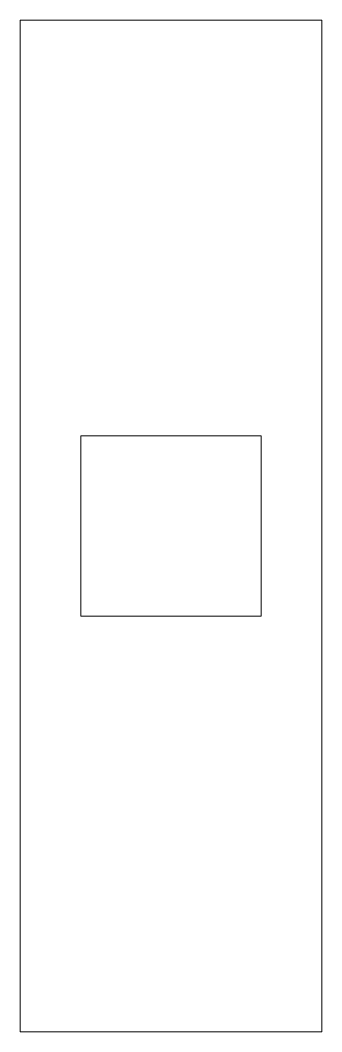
# Model space of a CAD drawing. Header units: millimetres. Extents: x 0 to 20, y 0 to 67.2.
import ezdxf

# ---------------------------------------------------------------- set-up
doc = ezdxf.new("R2010")
doc.units = ezdxf.units.MM

msp = doc.modelspace()

# ---------------------------------------------------------------- linework, layer by layer
at = {"color": 7, "linetype": 'Continuous', "lineweight": 15}
for p, q in [((20, 67.15), (0, 67.15)), ((20, 0), (20, 67.15)), ((0, 67.15), (0, 0)), ((15.975, 39.55), (4.025, 39.55)), ((4.025, 39.55), (4.025, 27.6)), ((15.975, 27.6), (15.975, 39.55)), ((4.025, 27.6), (15.975, 27.6)), ((0, 0), (20, 0))]:
    msp.add_line(p, q, dxfattribs=at)

doc.saveas('drawing.dxf')
